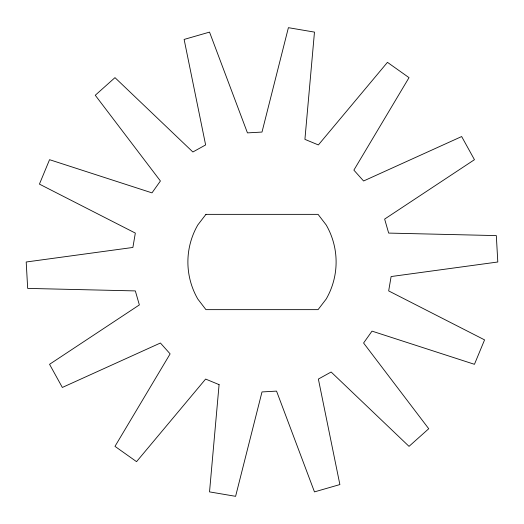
<?xml version="1.0" encoding="UTF-8"?>
<svg xmlns="http://www.w3.org/2000/svg" width="524" height="524" viewBox="0 0 524 524"><rect width="100%" height="100%" fill="white"/><g stroke="black" fill="none" stroke-linecap="round" stroke-linejoin="round"><path stroke-width="0.79" d="M219.084 384.636L209.528 491.885L235.597 496.32L262 391.932L276.548 391.114L314.472 491.885L339.88 484.569L318.376 379.062L331.129 372.014L409.021 446.356L428.737 428.737L363.584 343.01L372.014 331.129L474.449 364.311L484.569 339.88L388.67 290.912L391.114 276.548L497.8 262L496.32 235.597L388.67 233.088L384.636 219.084L474.449 159.689L461.657 136.548L363.584 180.99L353.877 170.123L409.021 77.644L387.452 62.343L318.376 144.938L304.916 139.364L314.472 32.115L288.403 27.68L262 132.068L247.452 132.886L209.528 32.115L184.121 39.431L205.624 144.938L192.871 151.986L114.979 77.644L95.263 95.263L160.416 180.99L151.986 192.871L49.551 159.689L39.431 184.121L135.33 233.088L132.886 247.452L26.2 262L27.68 288.403L135.33 290.912L139.364 304.916L49.551 364.311L62.343 387.452L160.416 343.01L170.123 353.877L114.979 446.356L136.548 461.657L205.624 379.062L219.084 384.636M205.945 214.355L197.817 224.947A74.107 74.107 0 0 0 197.817 299.053L205.945 309.645L318.055 309.645L326.183 299.053A74.107 74.107 0 0 0 326.183 224.947L318.055 214.355L205.945 214.355"/></g></svg>
